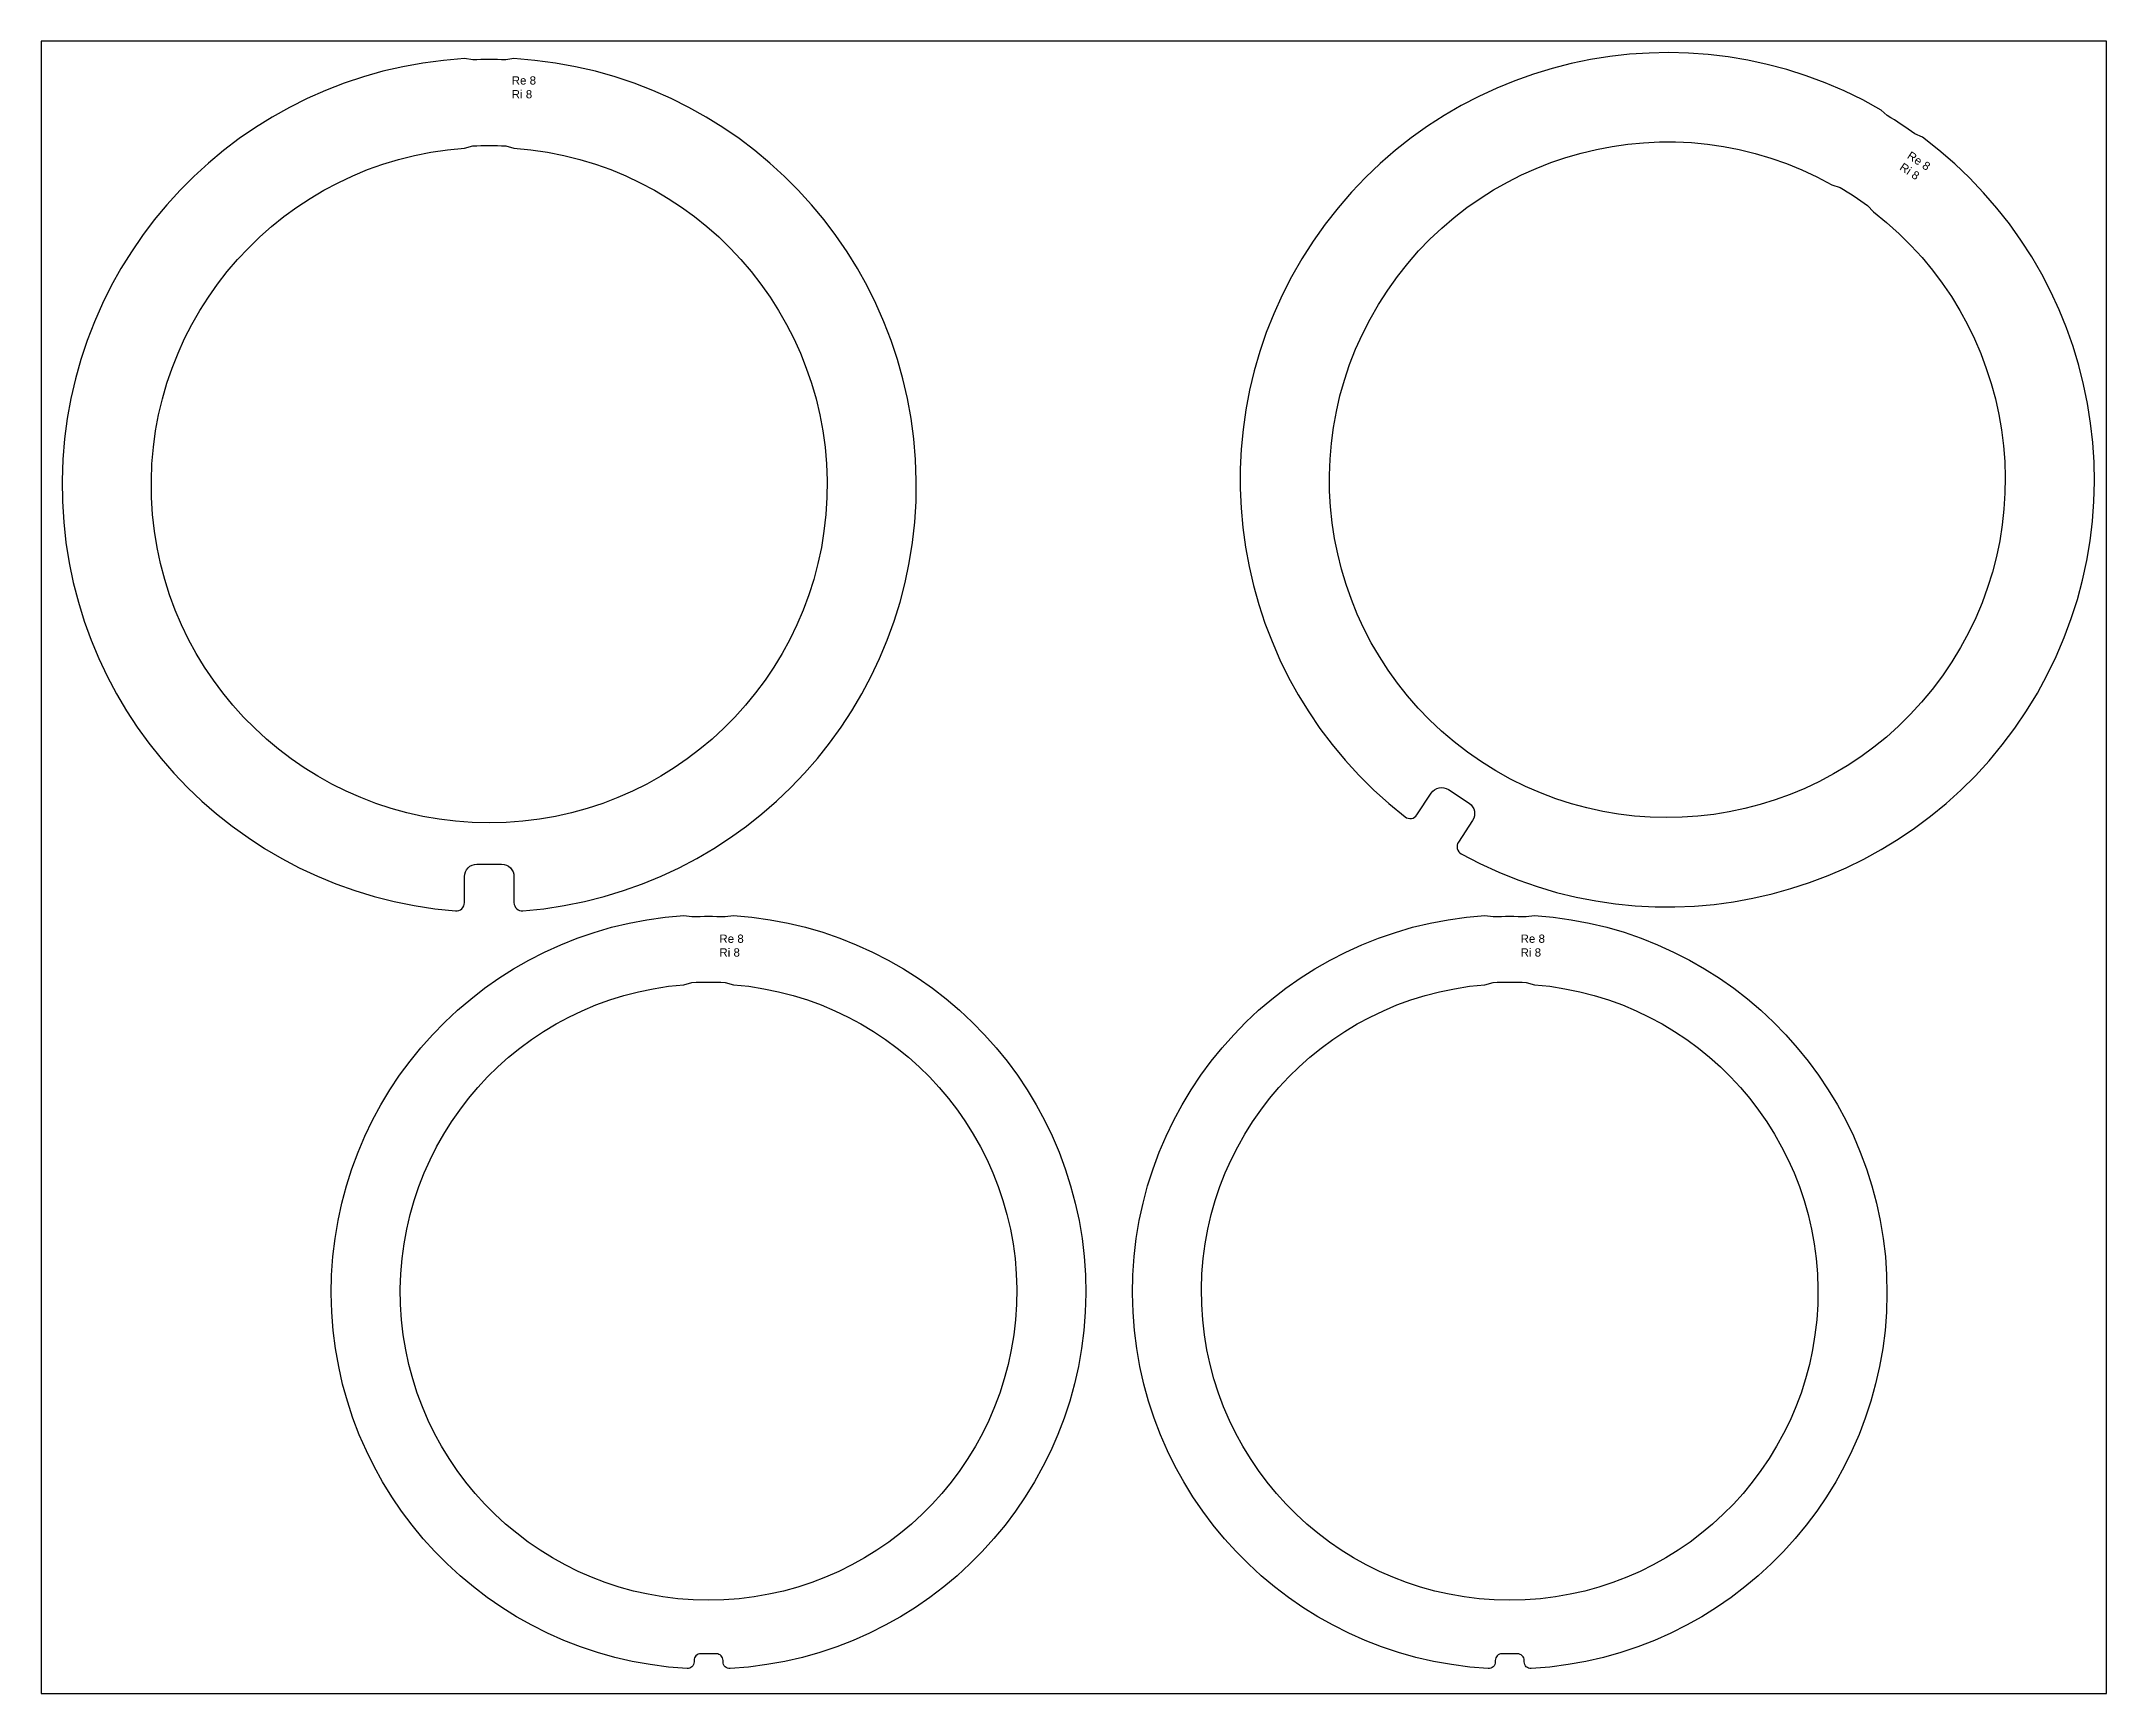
# Model space of a CAD drawing. Header units: millimetres. Extents: x 13926 to 16426, y -6062 to -4062.
import ezdxf

# ---------------------------------------------------------------- set-up
doc = ezdxf.new("R2010")
doc.units = ezdxf.units.MM
doc.layers.add('13781449', color=7, linetype='Continuous')
doc.styles.get("Standard").update_dxf_attribs({"font": 'arial.ttf'})

msp = doc.modelspace()

# ---------------------------------------------------------------- linework, layer by layer
msp.add_lwpolyline([(13925.5, -6061.7), (16425.5, -6061.7), (16425.5, -4061.7), (13925.5, -4061.7)], close=True)
for points in [[(14508.5, -5114.2, 0.933726), (14497.7, -4082.7), (14487.7, -4084.2, 0.019425), (14447.7, -4084.2), (14437.7, -4082.7, 0.933726), (14426.9, -5114.2, 0.437539), (14437.7, -5104.3), (14437.7, -5072.8, -0.414214), (14452.7, -5057.8), (14482.7, -5057.8, -0.414214), (14497.7, -5072.8), (14497.7, -5104.3, 0.437539)], [(15644.3, -5045.3, 0.933726), (16202.6, -4177.9), (16193.4, -4173.7, 0.019425), (16160, -4151.7), (16152.5, -4144.9, 0.933726), (15576.2, -5000.4, 0.437539), (15590.7, -4998), (15607.9, -4971.8, -0.414214), (15628.7, -4967.5), (15653.8, -4984, -0.414214), (15658, -5004.8), (15640.8, -5031, 0.437539)], [(14437.7, -4190.9), (14447.7, -4188.3, -0.024345), (14487.7, -4188.3), (14497.7, -4190.9, -27.229942)], [(16093, -4235.3), (16102.8, -4238.6, -0.024345), (16136.2, -4260.6), (16143.1, -4268.3, -27.229942)]]:
    msp.add_lwpolyline(points, format="xyb", close=True)
at = {"layer": '13781449'}
for points in [[(14723.7, -6013.5, 0.414214), (14715.6, -6021.5), (14715.6, -6023.3, -0.430994), (14707.2, -6031.3, -0.940417), (14703.1, -5119.8), (14713.1, -5121.2, -0.022037), (14753.2, -5121.2), (14763.2, -5119.8, -0.940417), (14759.2, -6031.3, -0.430994), (14750.7, -6023.3), (14750.7, -6021.5, 0.414214), (14742.7, -6013.5)], [(15693.5, -6013.5, 0.414214), (15685.4, -6021.5), (15685.4, -6023.3, -0.430994), (15677, -6031.3, -0.940417), (15672.9, -5119.8), (15682.9, -5121.2, -0.022037), (15723, -5121.2), (15733, -5119.8, -0.940417), (15729, -6031.3, -0.430994), (15720.5, -6023.3), (15720.5, -6021.5, 0.414214), (15712.5, -6013.5)], [(14703.1, -5203.6), (14713.1, -5200.9, -0.026721), (14753.2, -5200.9), (14763.2, -5203.6, -24.792999)], [(15672.9, -5203.6), (15682.9, -5200.9, -0.026721), (15723, -5200.9), (15733, -5203.6, -24.792999)]]:
    msp.add_lwpolyline(points, format="xyb", close=True, dxfattribs=at)

# ---------------------------------------------------------------- texts
at = {"char_height": 10, "attachment_point": 1}
for width, insert in [(58.929, (14494.9, -4104.1)), (74.063, (14746.3, -5142.9)), (74.063, (15716.1, -5142.9))]:
    msp.add_mtext_dynamic_manual_height_columns('Re 8\\PRi 8', width=width, gutter_width=12.5, heights=[0], dxfattribs=dict(at, insert=insert))
at = {"insert": (16188.6, -4194.2), "char_height": 10, "attachment_point": 1, "rotation": 326.6331}
msp.add_mtext_dynamic_manual_height_columns('Re 8\\PRi 8', width=58.929, gutter_width=12.5, heights=[0], dxfattribs=at)

doc.saveas('drawing.dxf')
